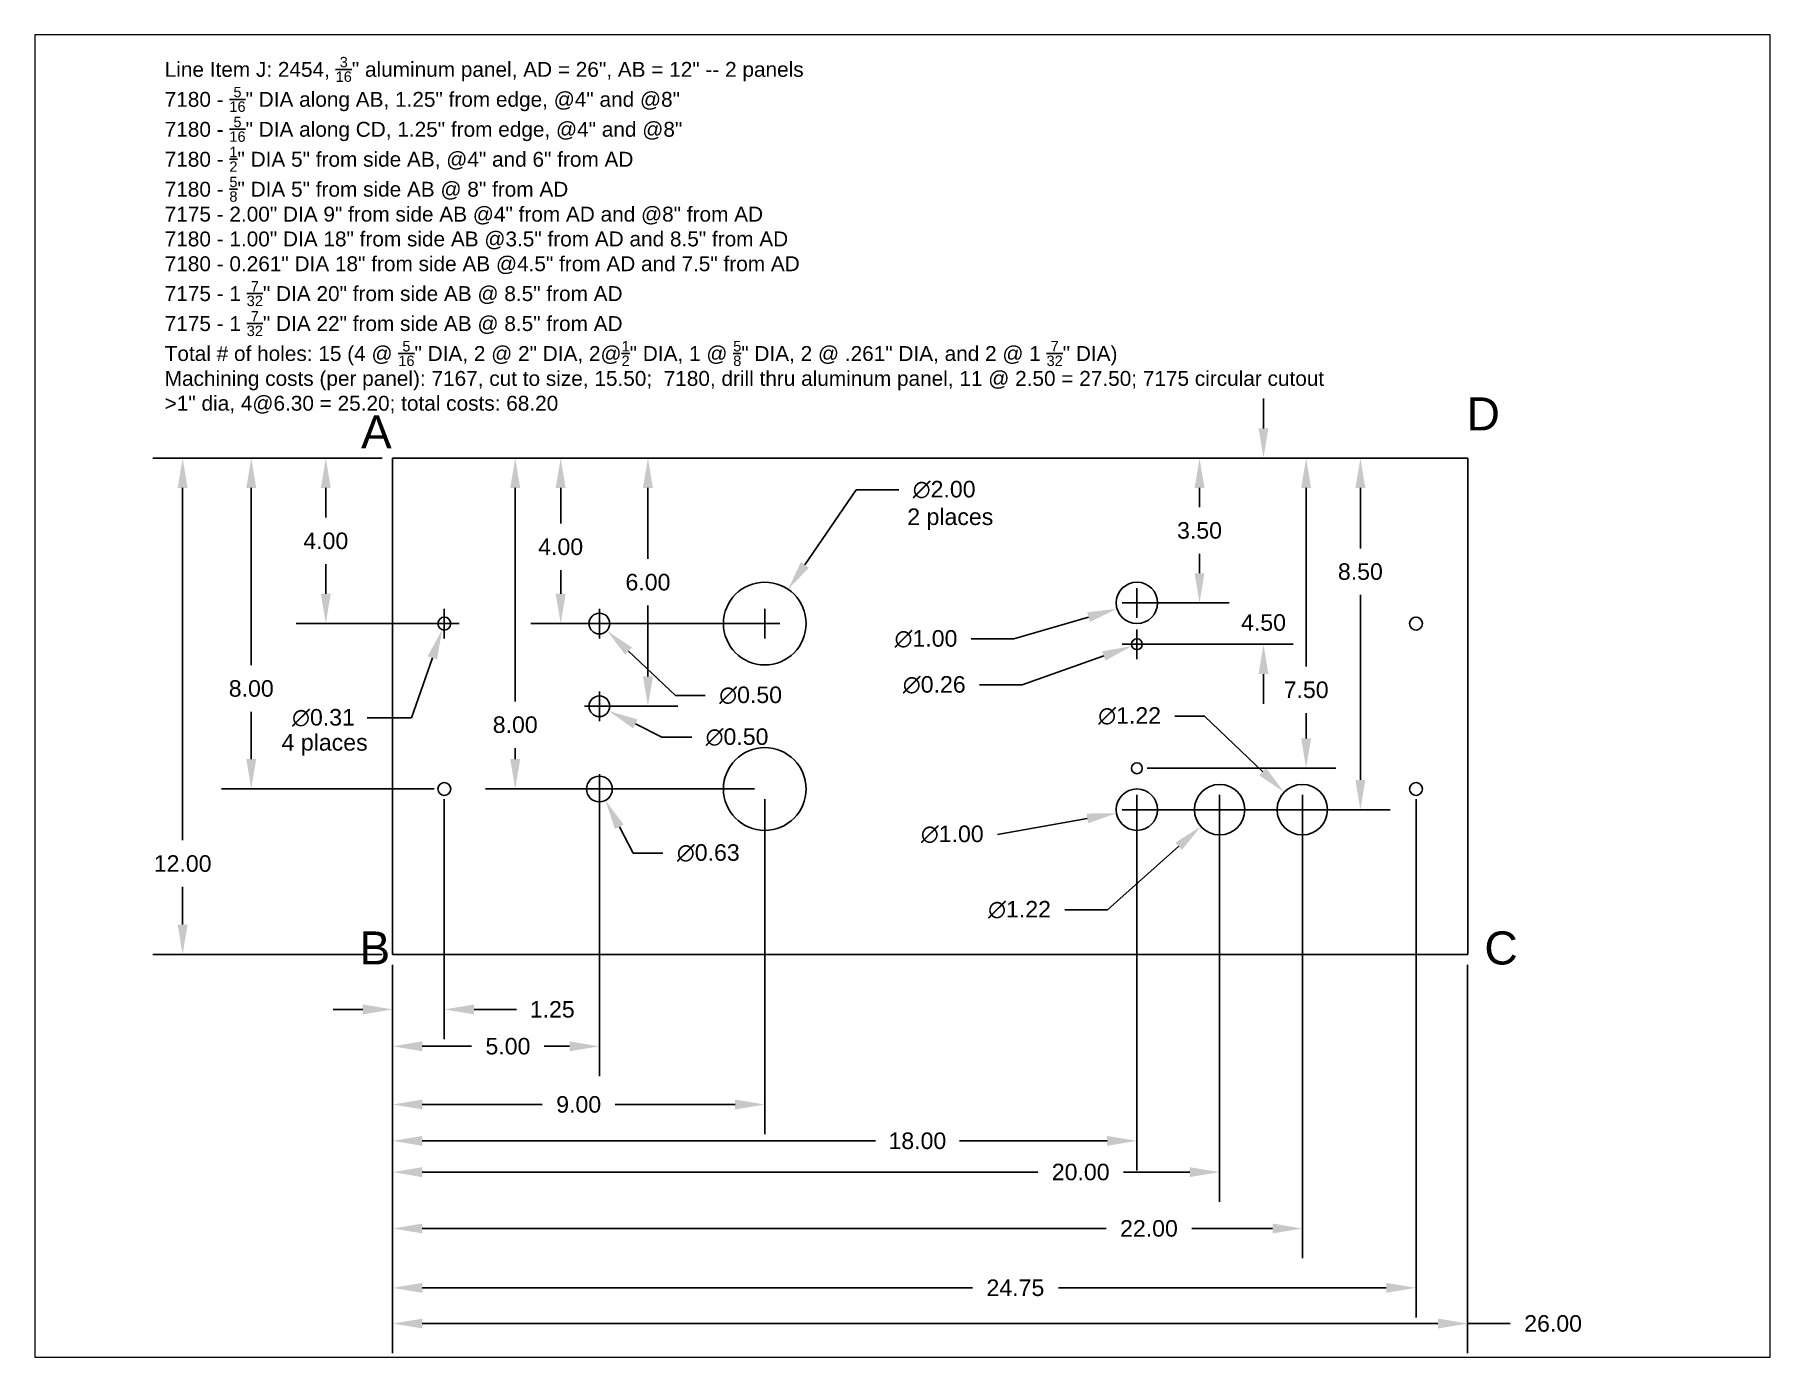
# Paper-space layout 'Layout1' of a CAD drawing. Header units: inches. Extents: x 0 to 10.5, y 0 to 8.
# The model-space entities are those that its viewports show. They can reach past a viewport. Long polylines and large blocks are cut down to what shows.
import ezdxf

# ---------------------------------------------------------------- set-up
doc = ezdxf.new("R2010")
doc.units = ezdxf.units.IN
doc.header["$MEASUREMENT"] = 0
doc.styles.get("Standard").update_dxf_attribs({"font": 'arial.ttf'})
doc.dimstyles.get("Standard").update_dxf_attribs({"dimtxt": 0.1, "dimasz": 0.18, "dimexe": 0.18, "dimexo": 0.0625, "dimgap": 0.09, "dimtad": 0, "dimtih": 1, "dimtoh": 1, "dimzin": 0, "dimdsep": 46, "dimtxsty": 'Standard', "dimcen": 0.09, "dimadec": 0, "dimazin": 0, "dimtfac": 1, "dimtofl": 0, "dimtmove": 0, "dimatfit": 3, "dimfxl": 1, "dimtolj": 1, "dimtzin": 0, "dimarcsym": 0})

# ---------------------------------------------------------------- blocks, each defined once
blk = doc.blocks.new('*D6')
at = {"color": 0, "lineweight": -2, "transparency": 16777216}
for p, q in [((2.103, 5.439), (1.581, 5.439)), ((1.761, 5.259), (1.761, 5.08)), ((1.761, 4.618), (1.761, 4.797)), ((2.416, 4.438), (1.581, 4.438))]:
    blk.add_line(p, q, dxfattribs=at)
at = {"color": 0, "transparency": 16777216}
for points in [[(1.731, 5.259), (1.791, 5.259), (1.761, 5.439)], [(1.731, 4.618), (1.791, 4.618), (1.761, 4.438)]]:
    blk.add_solid(points, dxfattribs=at)
at = {"layer": 'Defpoints', "color": 0, "transparency": 16777216}
for p in [(2.165, 5.439), (1.761, 4.438), (2.478, 4.438)]:
    blk.add_point(p, dxfattribs=at)
at = {"color": 0, "transparency": 16777216, "insert": (1.761, 4.938), "char_height": 0.1, "attachment_point": 5}
blk.add_mtext('\\A1;4.00', dxfattribs=at)
blk = doc.blocks.new('*D7')
at = {"color": 0, "lineweight": -2, "transparency": 16777216}
for p, q in [((2.103, 5.439), (1.13, 5.439)), ((1.31, 5.259), (1.31, 4.186)), ((1.31, 3.618), (1.31, 3.904)), ((2.416, 3.438), (1.13, 3.438))]:
    blk.add_line(p, q, dxfattribs=at)
at = {"color": 0, "transparency": 16777216}
for points in [[(1.28, 5.259), (1.34, 5.259), (1.31, 5.439)], [(1.28, 3.618), (1.34, 3.618), (1.31, 3.438)]]:
    blk.add_solid(points, dxfattribs=at)
at = {"layer": 'Defpoints', "color": 0, "transparency": 16777216}
for p in [(2.165, 5.439), (1.31, 3.438), (2.478, 3.438)]:
    blk.add_point(p, dxfattribs=at)
at = {"color": 0, "transparency": 16777216, "insert": (1.31, 4.045), "char_height": 0.1, "attachment_point": 5}
blk.add_mtext('\\A1;8.00', dxfattribs=at)
blk = doc.blocks.new('*D8')
at = {"color": 0, "lineweight": -2, "transparency": 16777216}
for p, q in [((2.103, 5.439), (0.715, 5.439)), ((0.895, 5.259), (0.895, 3.127)), ((0.895, 2.617), (0.895, 2.845)), ((2.103, 2.437), (0.715, 2.437))]:
    blk.add_line(p, q, dxfattribs=at)
at = {"color": 0, "transparency": 16777216}
for points in [[(0.865, 5.259), (0.925, 5.259), (0.895, 5.439)], [(0.865, 2.617), (0.925, 2.617), (0.895, 2.437)]]:
    blk.add_solid(points, dxfattribs=at)
at = {"layer": 'Defpoints', "color": 0, "transparency": 16777216}
for p in [(2.165, 5.439), (0.895, 2.437), (2.165, 2.437)]:
    blk.add_point(p, dxfattribs=at)
at = {"color": 0, "transparency": 16777216, "insert": (0.895, 2.986), "char_height": 0.1, "attachment_point": 5}
blk.add_mtext('\\A1;12.00', dxfattribs=at)
blk = doc.blocks.new('*D9')
at = {"color": 0, "lineweight": -2, "transparency": 16777216}
for p, q in [((2.478, 3.375), (2.478, 1.924)), ((2.165, 2.374), (2.165, 1.924)), ((1.985, 2.104), (1.805, 2.104)), ((2.658, 2.104), (2.915, 2.104))]:
    blk.add_line(p, q, dxfattribs=at)
at = {"color": 0, "transparency": 16777216}
for points in [[(1.985, 2.134), (1.985, 2.074), (2.165, 2.104)], [(2.658, 2.134), (2.658, 2.074), (2.478, 2.104)]]:
    blk.add_solid(points, dxfattribs=at)
at = {"layer": 'Defpoints', "color": 0, "transparency": 16777216}
for p in [(2.478, 3.438), (2.165, 2.437), (2.478, 2.104)]:
    blk.add_point(p, dxfattribs=at)
at = {"color": 0, "transparency": 16777216, "insert": (3.131, 2.104), "char_height": 0.1, "attachment_point": 5}
blk.add_mtext('\\A1;1.25', dxfattribs=at)
blk = doc.blocks.new('*D10')
at = {"color": 0, "lineweight": -2, "transparency": 16777216}
for p, q in [((4.417, 3.375), (4.417, 1.349)), ((2.165, 2.374), (2.165, 1.349)), ((2.345, 1.529), (3.071, 1.529)), ((4.237, 1.529), (3.511, 1.529))]:
    blk.add_line(p, q, dxfattribs=at)
at = {"color": 0, "transparency": 16777216}
for points in [[(2.345, 1.559), (2.345, 1.499), (2.165, 1.529)], [(4.237, 1.559), (4.237, 1.499), (4.417, 1.529)]]:
    blk.add_solid(points, dxfattribs=at)
at = {"layer": 'Defpoints', "color": 0, "transparency": 16777216}
for p in [(4.417, 3.438), (2.165, 2.437), (4.417, 1.529)]:
    blk.add_point(p, dxfattribs=at)
at = {"color": 0, "transparency": 16777216, "insert": (3.291, 1.529), "char_height": 0.1, "attachment_point": 5}
blk.add_mtext('\\A1;9.00', dxfattribs=at)
blk = doc.blocks.new('*D11')
at = {"color": 0, "lineweight": -2, "transparency": 16777216}
for p, q in [((6.668, 3.25), (6.668, 1.129)), ((2.165, 2.374), (2.165, 1.129)), ((2.345, 1.309), (5.087, 1.309)), ((6.488, 1.309), (5.594, 1.309))]:
    blk.add_line(p, q, dxfattribs=at)
at = {"color": 0, "transparency": 16777216}
for points in [[(2.345, 1.339), (2.345, 1.279), (2.165, 1.309)], [(6.488, 1.339), (6.488, 1.279), (6.668, 1.309)]]:
    blk.add_solid(points, dxfattribs=at)
at = {"layer": 'Defpoints', "color": 0, "transparency": 16777216}
for p in [(6.668, 3.312), (2.165, 2.437), (6.668, 1.309)]:
    blk.add_point(p, dxfattribs=at)
at = {"color": 0, "transparency": 16777216, "insert": (5.34, 1.309), "char_height": 0.1, "attachment_point": 5}
blk.add_mtext('\\A1;18.00', dxfattribs=at)
blk = doc.blocks.new('*D12')
at = {"color": 0, "lineweight": -2, "transparency": 16777216}
for p, q in [((7.168, 3.25), (7.168, 0.94)), ((2.165, 2.374), (2.165, 0.94)), ((2.345, 1.12), (6.069, 1.12)), ((6.988, 1.12), (6.587, 1.12))]:
    blk.add_line(p, q, dxfattribs=at)
at = {"color": 0, "transparency": 16777216}
for points in [[(2.345, 1.15), (2.345, 1.09), (2.165, 1.12)], [(6.988, 1.15), (6.988, 1.09), (7.168, 1.12)]]:
    blk.add_solid(points, dxfattribs=at)
at = {"layer": 'Defpoints', "color": 0, "transparency": 16777216}
for p in [(7.168, 3.312), (2.165, 2.437), (7.168, 1.12)]:
    blk.add_point(p, dxfattribs=at)
at = {"color": 0, "transparency": 16777216, "insert": (6.328, 1.12), "char_height": 0.1, "attachment_point": 5}
blk.add_mtext('\\A1;20.00', dxfattribs=at)
blk = doc.blocks.new('*D13')
at = {"color": 0, "lineweight": -2, "transparency": 16777216}
for p, q in [((7.669, 3.25), (7.669, 0.599)), ((2.165, 2.374), (2.165, 0.599)), ((2.345, 0.779), (6.482, 0.779)), ((7.489, 0.779), (7, 0.779))]:
    blk.add_line(p, q, dxfattribs=at)
at = {"color": 0, "transparency": 16777216}
for points in [[(2.345, 0.809), (2.345, 0.749), (2.165, 0.779)], [(7.489, 0.809), (7.489, 0.749), (7.669, 0.779)]]:
    blk.add_solid(points, dxfattribs=at)
at = {"layer": 'Defpoints', "color": 0, "transparency": 16777216}
for p in [(7.669, 3.312), (2.165, 2.437), (7.669, 0.779)]:
    blk.add_point(p, dxfattribs=at)
at = {"color": 0, "transparency": 16777216, "insert": (6.741, 0.779), "char_height": 0.1, "attachment_point": 5}
blk.add_mtext('\\A1;22.00', dxfattribs=at)
blk = doc.blocks.new('*D14')
at = {"color": 0, "lineweight": -2, "transparency": 16777216}
for p, q in [((8.357, 3.375), (8.357, 0.24)), ((2.165, 2.374), (2.165, 0.24)), ((2.345, 0.42), (5.673, 0.42)), ((8.177, 0.42), (6.193, 0.42))]:
    blk.add_line(p, q, dxfattribs=at)
at = {"color": 0, "transparency": 16777216}
for points in [[(2.345, 0.45), (2.345, 0.39), (2.165, 0.42)], [(8.177, 0.45), (8.177, 0.39), (8.357, 0.42)]]:
    blk.add_solid(points, dxfattribs=at)
at = {"layer": 'Defpoints', "color": 0, "transparency": 16777216}
for p in [(8.357, 3.438), (2.165, 2.437), (8.357, 0.42)]:
    blk.add_point(p, dxfattribs=at)
at = {"color": 0, "transparency": 16777216, "insert": (5.933, 0.42), "char_height": 0.1, "attachment_point": 5}
blk.add_mtext('\\A1;24.75', dxfattribs=at)
blk = doc.blocks.new('*D15')
at = {"color": 0, "lineweight": -2, "transparency": 16777216}
for p, q in [((2.165, 2.374), (2.165, 0.024)), ((8.669, 2.374), (8.669, 0.024)), ((2.345, 0.204), (8.489, 0.204)), ((8.669, 0.204), (8.927, 0.204))]:
    blk.add_line(p, q, dxfattribs=at)
at = {"color": 0, "transparency": 16777216}
for points in [[(2.345, 0.234), (2.345, 0.174), (2.165, 0.204)], [(8.489, 0.234), (8.489, 0.174), (8.669, 0.204)]]:
    blk.add_solid(points, dxfattribs=at)
at = {"layer": 'Defpoints', "color": 0, "transparency": 16777216}
for p in [(2.165, 2.437), (8.669, 2.437), (8.669, 0.204)]:
    blk.add_point(p, dxfattribs=at)
at = {"color": 0, "transparency": 16777216, "insert": (9.186, 0.204), "char_height": 0.1, "attachment_point": 5}
blk.add_mtext('\\A1;26.00', dxfattribs=at)
blk = doc.blocks.new('*D16')
at = {"color": 0, "lineweight": -2, "transparency": 16777216}
for p, q in [((2.228, 5.439), (3.362, 5.439)), ((3.182, 5.259), (3.182, 5.043)), ((3.182, 4.618), (3.182, 4.761)), ((4.354, 4.438), (3.002, 4.438))]:
    blk.add_line(p, q, dxfattribs=at)
at = {"color": 0, "transparency": 16777216}
for points in [[(3.152, 5.259), (3.212, 5.259), (3.182, 5.439)], [(3.152, 4.618), (3.212, 4.618), (3.182, 4.438)]]:
    blk.add_solid(points, dxfattribs=at)
at = {"layer": 'Defpoints', "color": 0, "transparency": 16777216}
for p in [(2.165, 5.439), (3.182, 4.438), (4.417, 4.438)]:
    blk.add_point(p, dxfattribs=at)
at = {"color": 0, "transparency": 16777216, "insert": (3.182, 4.902), "char_height": 0.1, "attachment_point": 5}
blk.add_mtext('\\A1;4.00', dxfattribs=at)
blk = doc.blocks.new('*D17')
at = {"color": 0, "lineweight": -2, "transparency": 16777216}
for p, q in [((2.228, 5.439), (3.087, 5.439)), ((2.907, 5.259), (2.907, 3.967)), ((2.907, 3.618), (2.907, 3.684)), ((4.354, 3.438), (2.727, 3.438))]:
    blk.add_line(p, q, dxfattribs=at)
at = {"color": 0, "transparency": 16777216}
for points in [[(2.877, 5.259), (2.937, 5.259), (2.907, 5.439)], [(2.877, 3.618), (2.937, 3.618), (2.907, 3.438)]]:
    blk.add_solid(points, dxfattribs=at)
at = {"layer": 'Defpoints', "color": 0, "transparency": 16777216}
for p in [(2.165, 5.439), (2.907, 3.438), (4.417, 3.438)]:
    blk.add_point(p, dxfattribs=at)
at = {"color": 0, "transparency": 16777216, "insert": (2.907, 3.826), "char_height": 0.1, "attachment_point": 5}
blk.add_mtext('\\A1;8.00', dxfattribs=at)
blk = doc.blocks.new('*D18')
at = {"color": 0, "lineweight": -2, "transparency": 16777216}
for p, q in [((2.228, 5.439), (8.2, 5.439)), ((8.02, 5.259), (8.02, 4.893)), ((8.02, 3.492), (8.02, 4.611)), ((6.731, 3.312), (8.2, 3.312))]:
    blk.add_line(p, q, dxfattribs=at)
at = {"color": 0, "transparency": 16777216}
for points in [[(7.99, 5.259), (8.05, 5.259), (8.02, 5.439)], [(7.99, 3.492), (8.05, 3.492), (8.02, 3.312)]]:
    blk.add_solid(points, dxfattribs=at)
at = {"layer": 'Defpoints', "color": 0, "transparency": 16777216}
for p in [(2.165, 5.439), (6.668, 3.312), (8.02, 3.312)]:
    blk.add_point(p, dxfattribs=at)
at = {"color": 0, "transparency": 16777216, "insert": (8.02, 4.752), "char_height": 0.1, "attachment_point": 5}
blk.add_mtext('\\A1;8.50', dxfattribs=at)
blk = doc.blocks.new('*D19')
at = {"color": 0, "lineweight": -2, "transparency": 16777216}
for p, q in [((2.228, 5.439), (7.872, 5.439)), ((7.692, 5.259), (7.692, 4.178)), ((7.692, 3.743), (7.692, 3.896)), ((6.731, 3.563), (7.872, 3.563))]:
    blk.add_line(p, q, dxfattribs=at)
at = {"color": 0, "transparency": 16777216}
for points in [[(7.662, 5.259), (7.722, 5.259), (7.692, 5.439)], [(7.662, 3.743), (7.722, 3.743), (7.692, 3.563)]]:
    blk.add_solid(points, dxfattribs=at)
at = {"layer": 'Defpoints', "color": 0, "transparency": 16777216}
for p in [(2.165, 5.439), (6.668, 3.563), (7.692, 3.563)]:
    blk.add_point(p, dxfattribs=at)
at = {"color": 0, "transparency": 16777216, "insert": (7.692, 4.037), "char_height": 0.1, "attachment_point": 5}
blk.add_mtext('\\A1;7.50', dxfattribs=at)
blk = doc.blocks.new('*D20')
at = {"color": 0, "lineweight": -2, "transparency": 16777216}
for p, q in [((7.434, 5.619), (7.434, 5.799)), ((2.228, 5.439), (7.614, 5.439)), ((6.731, 4.313), (7.614, 4.313)), ((7.434, 4.133), (7.434, 3.953))]:
    blk.add_line(p, q, dxfattribs=at)
at = {"color": 0, "transparency": 16777216}
for points in [[(7.404, 5.619), (7.464, 5.619), (7.434, 5.439)], [(7.404, 4.133), (7.464, 4.133), (7.434, 4.313)]]:
    blk.add_solid(points, dxfattribs=at)
at = {"layer": 'Defpoints', "color": 0, "transparency": 16777216}
for p in [(2.165, 5.439), (6.668, 4.313), (7.434, 4.313)]:
    blk.add_point(p, dxfattribs=at)
at = {"color": 0, "transparency": 16777216, "insert": (7.434, 4.444), "char_height": 0.1, "attachment_point": 5}
blk.add_mtext('\\A1;4.50', dxfattribs=at)
blk = doc.blocks.new('*D21')
at = {"color": 0, "lineweight": -2, "transparency": 16777216}
for p, q in [((2.228, 5.439), (7.227, 5.439)), ((7.047, 5.259), (7.047, 5.142)), ((7.047, 4.743), (7.047, 4.86)), ((6.731, 4.563), (7.227, 4.563))]:
    blk.add_line(p, q, dxfattribs=at)
at = {"color": 0, "transparency": 16777216}
for points in [[(7.017, 5.259), (7.077, 5.259), (7.047, 5.439)], [(7.017, 4.743), (7.077, 4.743), (7.047, 4.563)]]:
    blk.add_solid(points, dxfattribs=at)
at = {"layer": 'Defpoints', "color": 0, "transparency": 16777216}
for p in [(2.165, 5.439), (6.668, 4.563), (7.047, 4.563)]:
    blk.add_point(p, dxfattribs=at)
at = {"color": 0, "transparency": 16777216, "insert": (7.047, 5.001), "char_height": 0.1, "attachment_point": 5}
blk.add_mtext('\\A1;3.50', dxfattribs=at)
blk = doc.blocks.new('*D22')
at = {"color": 0, "lineweight": -2, "transparency": 16777216}
for p, q in [((2.478, 4.348), (2.478, 4.528)), ((2.388, 4.438), (2.568, 4.438)), ((2.279, 3.868), (2.406, 4.231)), ((2.011, 3.868), (2.279, 3.868))]:
    blk.add_line(p, q, dxfattribs=at)
at = {"color": 0, "transparency": 16777216}
blk.add_solid([(2.377, 4.241), (2.434, 4.222), (2.465, 4.401)], dxfattribs=at)
at = {"layer": 'Defpoints', "color": 0, "transparency": 16777216}
for p in [(2.491, 4.475), (2.465, 4.401)]:
    blk.add_point(p, dxfattribs=at)
at = {"color": 0, "transparency": 16777216, "insert": (1.747, 3.868), "char_height": 0.1, "attachment_point": 5}
blk.add_mtext('\\A1;∅0.31', dxfattribs=at)
blk = doc.blocks.new('*D23')
at = {"color": 0, "lineweight": -2, "transparency": 16777216}
for p, q in [((4.97, 5.248), (4.66, 4.793)), ((5.228, 5.248), (4.97, 5.248)), ((4.417, 4.348), (4.417, 4.528)), ((4.327, 4.438), (4.507, 4.438))]:
    blk.add_line(p, q, dxfattribs=at)
at = {"color": 0, "transparency": 16777216}
blk.add_solid([(4.635, 4.81), (4.684, 4.776), (4.558, 4.645)], dxfattribs=at)
at = {"layer": 'Defpoints', "color": 0, "transparency": 16777216}
for p in [(4.558, 4.645), (4.276, 4.232)]:
    blk.add_point(p, dxfattribs=at)
at = {"color": 0, "transparency": 16777216, "insert": (5.502, 5.248), "char_height": 0.1, "attachment_point": 5}
blk.add_mtext('\\A1;∅2.00', dxfattribs=at)
blk = doc.blocks.new('*D24')
at = {"color": 0, "lineweight": -2, "transparency": 16777216}
for p, q in [((6.668, 4.473), (6.668, 4.653)), ((6.578, 4.563), (6.758, 4.563)), ((5.924, 4.345), (6.375, 4.477)), ((5.666, 4.345), (5.924, 4.345))]:
    blk.add_line(p, q, dxfattribs=at)
at = {"color": 0, "transparency": 16777216}
blk.add_solid([(6.367, 4.506), (6.384, 4.448), (6.548, 4.528)], dxfattribs=at)
at = {"layer": 'Defpoints', "color": 0, "transparency": 16777216}
for p in [(6.548, 4.528), (6.788, 4.598)]:
    blk.add_point(p, dxfattribs=at)
at = {"color": 0, "transparency": 16777216, "insert": (5.392, 4.345), "char_height": 0.1, "attachment_point": 5}
blk.add_mtext('\\A1;∅1.00', dxfattribs=at)
blk = doc.blocks.new('*D25')
at = {"color": 0, "lineweight": -2, "transparency": 16777216}
for p, q in [((6.578, 4.313), (6.758, 4.313)), ((6.668, 4.223), (6.668, 4.403)), ((5.974, 4.067), (6.468, 4.242)), ((5.716, 4.067), (5.974, 4.067))]:
    blk.add_line(p, q, dxfattribs=at)
at = {"color": 0, "transparency": 16777216}
blk.add_solid([(6.458, 4.27), (6.478, 4.214), (6.637, 4.302)], dxfattribs=at)
at = {"layer": 'Defpoints', "color": 0, "transparency": 16777216}
for p in [(6.699, 4.324), (6.637, 4.302)]:
    blk.add_point(p, dxfattribs=at)
at = {"color": 0, "transparency": 16777216, "insert": (5.442, 4.067), "char_height": 0.1, "attachment_point": 5}
blk.add_mtext('\\A1;∅0.26', dxfattribs=at)
blk = doc.blocks.new('*D26')
at = {"color": 0, "lineweight": -2, "transparency": 16777216}
for p, q in [((7.168, 3.222), (7.168, 3.402)), ((7.078, 3.312), (7.258, 3.312)), ((6.49, 2.707), (6.921, 3.091)), ((6.232, 2.707), (6.49, 2.707))]:
    blk.add_line(p, q, dxfattribs=at)
at = {"color": 0, "transparency": 16777216}
blk.add_solid([(6.901, 3.113), (6.941, 3.069), (7.055, 3.211)], dxfattribs=at)
at = {"layer": 'Defpoints', "color": 0, "transparency": 16777216}
for p in [(7.282, 3.414), (7.055, 3.211)]:
    blk.add_point(p, dxfattribs=at)
at = {"color": 0, "transparency": 16777216, "insert": (5.958, 2.707), "char_height": 0.1, "attachment_point": 5}
blk.add_mtext('\\A1;∅1.22', dxfattribs=at)
blk = doc.blocks.new('*D27')
at = {"color": 0, "lineweight": -2, "transparency": 16777216}
for p, q in [((6.668, 3.222), (6.668, 3.402)), ((5.825, 3.163), (6.368, 3.259)), ((6.578, 3.312), (6.758, 3.312))]:
    blk.add_line(p, q, dxfattribs=at)
at = {"color": 0, "transparency": 16777216}
blk.add_solid([(6.363, 3.289), (6.373, 3.23), (6.545, 3.291)], dxfattribs=at)
at = {"layer": 'Defpoints', "color": 0, "transparency": 16777216}
for p in [(6.545, 3.291), (6.791, 3.334)]:
    blk.add_point(p, dxfattribs=at)
at = {"color": 0, "transparency": 16777216, "insert": (5.551, 3.163), "char_height": 0.1, "attachment_point": 5}
blk.add_mtext('\\A1;∅1.00', dxfattribs=at)
blk = doc.blocks.new('*D28')
at = {"color": 0, "lineweight": -2, "transparency": 16777216}
for p, q in [((6.898, 3.879), (7.078, 3.879)), ((7.078, 3.879), (7.429, 3.542)), ((7.669, 3.222), (7.669, 3.402)), ((7.579, 3.312), (7.759, 3.312))]:
    blk.add_line(p, q, dxfattribs=at)
at = {"color": 0, "transparency": 16777216}
blk.add_solid([(7.45, 3.564), (7.408, 3.521), (7.559, 3.418)], dxfattribs=at)
at = {"layer": 'Defpoints', "color": 0, "transparency": 16777216}
for p in [(7.559, 3.418), (7.779, 3.207)]:
    blk.add_point(p, dxfattribs=at)
at = {"color": 0, "transparency": 16777216, "insert": (6.624, 3.879), "char_height": 0.1, "attachment_point": 5}
blk.add_mtext('\\A1;∅1.22', dxfattribs=at)
blk = doc.blocks.new('*D31')
at = {"color": 0, "lineweight": -2, "transparency": 16777216}
for p, q in [((3.416, 3.375), (3.416, 1.701)), ((2.165, 2.374), (2.165, 1.701)), ((2.345, 1.881), (2.643, 1.881)), ((3.236, 1.881), (3.083, 1.881))]:
    blk.add_line(p, q, dxfattribs=at)
at = {"color": 0, "transparency": 16777216}
for points in [[(2.345, 1.911), (2.345, 1.851), (2.165, 1.881)], [(3.236, 1.911), (3.236, 1.851), (3.416, 1.881)]]:
    blk.add_solid(points, dxfattribs=at)
at = {"layer": 'Defpoints', "color": 0, "transparency": 16777216}
for p in [(3.416, 3.438), (2.165, 2.437), (3.416, 1.881)]:
    blk.add_point(p, dxfattribs=at)
at = {"color": 0, "transparency": 16777216, "insert": (2.863, 1.881), "char_height": 0.1, "attachment_point": 5}
blk.add_mtext('\\A1;5.00', dxfattribs=at)
blk = doc.blocks.new('*D32')
at = {"color": 0, "lineweight": -2, "transparency": 16777216}
for p, q in [((4.665, 5.439), (3.53, 5.439)), ((3.71, 5.259), (3.71, 4.829)), ((3.71, 4.118), (3.71, 4.547)), ((3.479, 3.938), (3.89, 3.938))]:
    blk.add_line(p, q, dxfattribs=at)
at = {"color": 0, "transparency": 16777216}
for points in [[(3.68, 5.259), (3.74, 5.259), (3.71, 5.439)], [(3.68, 4.118), (3.74, 4.118), (3.71, 3.938)]]:
    blk.add_solid(points, dxfattribs=at)
at = {"layer": 'Defpoints', "color": 0, "transparency": 16777216}
for p in [(3.71, 5.439), (4.727, 5.439), (3.416, 3.938)]:
    blk.add_point(p, dxfattribs=at)
at = {"color": 0, "transparency": 16777216, "insert": (3.71, 4.688), "char_height": 0.1, "attachment_point": 5}
blk.add_mtext('\\A1;6.00', dxfattribs=at)
blk = doc.blocks.new('*D33')
at = {"color": 0, "lineweight": -2, "transparency": 16777216}
for p, q in [((3.416, 3.348), (3.416, 3.528)), ((3.326, 3.438), (3.506, 3.438)), ((3.621, 3.05), (3.537, 3.209)), ((3.801, 3.05), (3.621, 3.05))]:
    blk.add_line(p, q, dxfattribs=at)
at = {"color": 0, "transparency": 16777216}
blk.add_solid([(3.563, 3.223), (3.51, 3.195), (3.453, 3.368)], dxfattribs=at)
at = {"layer": 'Defpoints', "color": 0, "transparency": 16777216}
for p in [(3.38, 3.507), (3.453, 3.368)]:
    blk.add_point(p, dxfattribs=at)
at = {"color": 0, "transparency": 16777216, "insert": (4.075, 3.05), "char_height": 0.1, "attachment_point": 5}
blk.add_mtext('\\A1;∅0.63', dxfattribs=at)
blk = doc.blocks.new('*D34')
at = {"color": 0, "lineweight": -2, "transparency": 16777216}
for p, q in [((3.416, 3.848), (3.416, 4.028)), ((3.326, 3.938), (3.506, 3.938)), ((3.795, 3.751), (3.634, 3.831)), ((3.975, 3.751), (3.795, 3.751))]:
    blk.add_line(p, q, dxfattribs=at)
at = {"color": 0, "transparency": 16777216}
blk.add_solid([(3.647, 3.858), (3.621, 3.804), (3.472, 3.91)], dxfattribs=at)
at = {"layer": 'Defpoints', "color": 0, "transparency": 16777216}
for p in [(3.36, 3.965), (3.472, 3.91)]:
    blk.add_point(p, dxfattribs=at)
at = {"color": 0, "transparency": 16777216, "insert": (4.249, 3.751), "char_height": 0.1, "attachment_point": 5}
blk.add_mtext('\\A1;∅0.50', dxfattribs=at)
blk = doc.blocks.new('*D35')
at = {"color": 0, "lineweight": -2, "transparency": 16777216}
for p, q in [((3.416, 4.348), (3.416, 4.528)), ((3.326, 4.438), (3.506, 4.438)), ((3.877, 4.004), (3.593, 4.272)), ((4.057, 4.004), (3.877, 4.004))]:
    blk.add_line(p, q, dxfattribs=at)
at = {"color": 0, "transparency": 16777216}
blk.add_solid([(3.613, 4.294), (3.572, 4.25), (3.462, 4.395)], dxfattribs=at)
at = {"layer": 'Defpoints', "color": 0, "transparency": 16777216}
for p in [(3.371, 4.481), (3.462, 4.395)]:
    blk.add_point(p, dxfattribs=at)
at = {"color": 0, "transparency": 16777216, "insert": (4.331, 4.004), "char_height": 0.1, "attachment_point": 5}
blk.add_mtext('\\A1;∅0.50', dxfattribs=at)

msp = doc.modelspace()

# ---------------------------------------------------------------- linework, layer by layer
msp.add_lwpolyline([(0, 0), (26, 0), (26, 12), (0, 12)], close=True)
for centre, radius in [((9, 8), 1), ((18, 8.5), 0.5), ((1.25, 8), 0.156), ((5, 8), 0.25), ((24.75, 8), 0.156), ((18, 7.5), 0.131), ((5, 6), 0.25), ((9, 4), 1), ((18, 4.5), 0.131), ((5, 4), 0.312), ((1.25, 4), 0.156), ((18, 3.5), 0.5), ((20, 3.5), 0.609), ((22, 3.5), 0.609), ((24.75, 4), 0.156)]:
    msp.add_circle(centre, radius)

psp = doc.layouts.get("Layout1")

# ---------------------------------------------------------------- texts
for s, height, p in [('D', 0.2, (8.6625, 5.6064)), ('A', 0.2, (1.9737, 5.4971)), ('2 places', 0.1, (5.2789, 5.0343)), ('4 places', 0.1, (1.4938, 3.6695)), ('B', 0.2, (1.9643, 2.3759)), ('C', 0.2, (8.7703, 2.3759))]:
    psp.add_text(s, height=height).set_placement(p)
at = {"insert": (0.7864, 7.8659), "char_height": 0.09, "attachment_point": 1}
psp.add_mtext_dynamic_manual_height_columns('\\A1;Line Item J: 2454, {\\H0.7x;\\S3/16;}" aluminum panel, AD = 26", AB = 12" -- 2 panels\\P7180 - {\\H0.7x;\\S5/16;}" DIA along AB, 1.25" from edge, @4" and @8"\\P7180 - {\\H0.7x;\\S5/16;}" DIA along CD, 1.25" from edge, @4" and @8"\\P7180 - {\\H0.7x;\\S1/2;}" DIA 5" from side AB, @4" and 6" from AD\\P7180 - {\\H0.7x;\\S5/8;}" DIA 5" from side AB @ 8" from AD\\P7175 - 2.00" DIA 9" from side AB @4" from AD and @8" from AD\\P7180 - 1.00" DIA 18" from side AB @3.5" from AD and 8.5" from AD\\P7180 - 0.261" DIA 18" from side AB @4.5" from AD and 7.5" from AD\\P7175 - 1 {\\H0.7x;\\S7/32;}" DIA 20" from side AB @ 8.5" from AD\\P7175 - 1 {\\H0.7x;\\S7/32;}" DIA 22" from side AB @ 8.5" from AD\\PTotal # of holes: 15 (4 @ {\\H0.7x;\\S5/16;}" DIA, 2 @ 2" DIA, 2@{\\H0.7x;\\S1/2;}" DIA, 1 @ {\\H0.7x;\\S5/8;}" DIA, 2 @ .261" DIA, and 2 @ 1 {\\H0.7x;\\S7/32;}" DIA)\\PMachining costs (per panel): 7167, cut to size, 15.50;  7180, drill thru aluminum panel, 11 @ 2.50 = 27.50; 7175 circular cutout >1" dia, 4@6.30 = 25.20; total costs: 68.20', width=7.152008, gutter_width=0.5, heights=[0], dxfattribs=at)

# ---------------------------------------------------------------- dimensions: what is measured, and where the dimension line sits
for base, p2, picture, middle in [((7.4339, 4.3131), (6.6682, 4.3131), '*D20', (7.4339, 4.4439)), ((0.8949, 2.4369), (2.1654, 2.4369), '*D8', (0.8949, 2.9861)), ((1.3098, 3.4375), (2.4781, 3.4375), '*D7', (1.3098, 4.045)), ((1.7605, 4.4381), (2.4781, 4.4381), '*D6', (1.7605, 4.9385)), ((3.1819, 4.4381), (4.4168, 4.4381), '*D16', (3.1819, 4.9023)), ((2.907, 3.4375), (4.4168, 3.4375), '*D17', (2.907, 3.8255)), ((8.02, 3.3124), (6.6682, 3.3124), '*D18', (8.02, 4.7516)), ((7.6922, 3.5626), (6.6682, 3.5626), '*D19', (7.6922, 4.0368)), ((7.0465, 4.5632), (6.6682, 4.5632), '*D21', (7.0465, 5.001))]:
    dim = psp.add_linear_dim(base=base, p1=(2.1654, 5.4388), p2=p2, angle=90, dimstyle='Standard', override={"dimlfac": -3.997521})
    dim.commit()
    dim.dimension.update_dxf_attribs({"geometry": picture, "text_midpoint": middle, "dimtype": 160})
dim = psp.add_linear_dim(base=(3.7097, 5.4388), p1=(3.4161, 3.9378), p2=(4.7272, 5.4388), angle=90, dimstyle='Standard', override={"dimlfac": -3.997521})
dim.commit()
dim.dimension.update_dxf_attribs({"geometry": '*D32', "text_midpoint": (3.7097, 4.6883)})
for p1, p2, picture, middle in [((4.2756, 4.2316), (4.558, 4.6446), '*D23', (5.5023, 5.248)), ((6.7882, 4.5985), (6.5482, 4.528), '*D24', (5.3923, 4.3446)), ((2.491, 4.475), (2.4652, 4.4013), '*D22', (1.7467, 3.8681)), ((3.3706, 4.481), (3.4617, 4.3952), '*D35', (4.3309, 4.0039)), ((6.6989, 4.324), (6.6374, 4.3021), '*D25', (5.4419, 4.0666)), ((7.7788, 3.207), (7.5587, 3.4179), '*D28', (6.6238, 3.8791)), ((6.7913, 3.3342), (6.545, 3.2907), '*D27', (5.8247, 3.1632)), ((7.2821, 3.414), (7.0548, 3.2109), '*D26', (5.9582, 2.7065))]:
    dim = psp.add_diameter_dim_2p(p1=p1, p2=p2, dimstyle='Standard', override={"dimlfac": -3.997521})
    dim.commit()
    dim.dimension.update_dxf_attribs({"geometry": picture, "text_midpoint": middle, "dimtype": 163})
for p1, p2, picture, middle in [((3.36, 3.9654), (3.4723, 3.9102), '*D34', (4.2494, 3.7513)), ((3.37966, 3.50666), (3.45262, 3.36838), '*D33', (4.0749, 3.04999))]:
    dim = psp.add_diameter_dim_2p(p1=p1, p2=p2, dimstyle='Standard', override={"dimlfac": -3.997521})
    dim.commit()
    dim.dimension.update_dxf_attribs({"geometry": picture, "text_midpoint": middle})
for base, p2, picture, middle in [((2.4781, 2.1039), (2.4781, 3.4375), '*D9', (3.1308, 2.1039)), ((4.4168, 1.5292), (4.4168, 3.4375), '*D10', (3.2911, 1.5292)), ((8.3567, 0.4197), (8.3567, 3.4375), '*D14', (5.933, 0.4197)), ((3.4161, 1.8808), (3.4161, 3.4375), '*D31', (2.8631, 1.8808)), ((6.6682, 1.3095), (6.6682, 3.3124), '*D11', (5.3403, 1.3095)), ((7.1685, 1.1196), (7.1685, 3.3124), '*D12', (6.328, 1.1196)), ((7.6688, 0.7786), (7.6688, 3.3124), '*D13', (6.7411, 0.7786)), ((8.6694, 0.2043), (8.6694, 2.4369), '*D15', (9.1865, 0.2043))]:
    dim = psp.add_linear_dim(base=base, p1=(2.1654, 2.4369), p2=p2, dimstyle='Standard', override={"dimlfac": -3.997521})
    dim.commit()
    dim.dimension.update_dxf_attribs({"geometry": picture, "text_midpoint": middle, "dimtype": 160})

# ---------------------------------------------------------------- viewports
at = {"layer": '0'}
psp.add_viewport(center=(5.25, 4), size=(10.5, 8), view_center_point=(12.3309, 6.2485), view_height=31.980167, dxfattribs=at)

doc.saveas('drawing.dxf')
